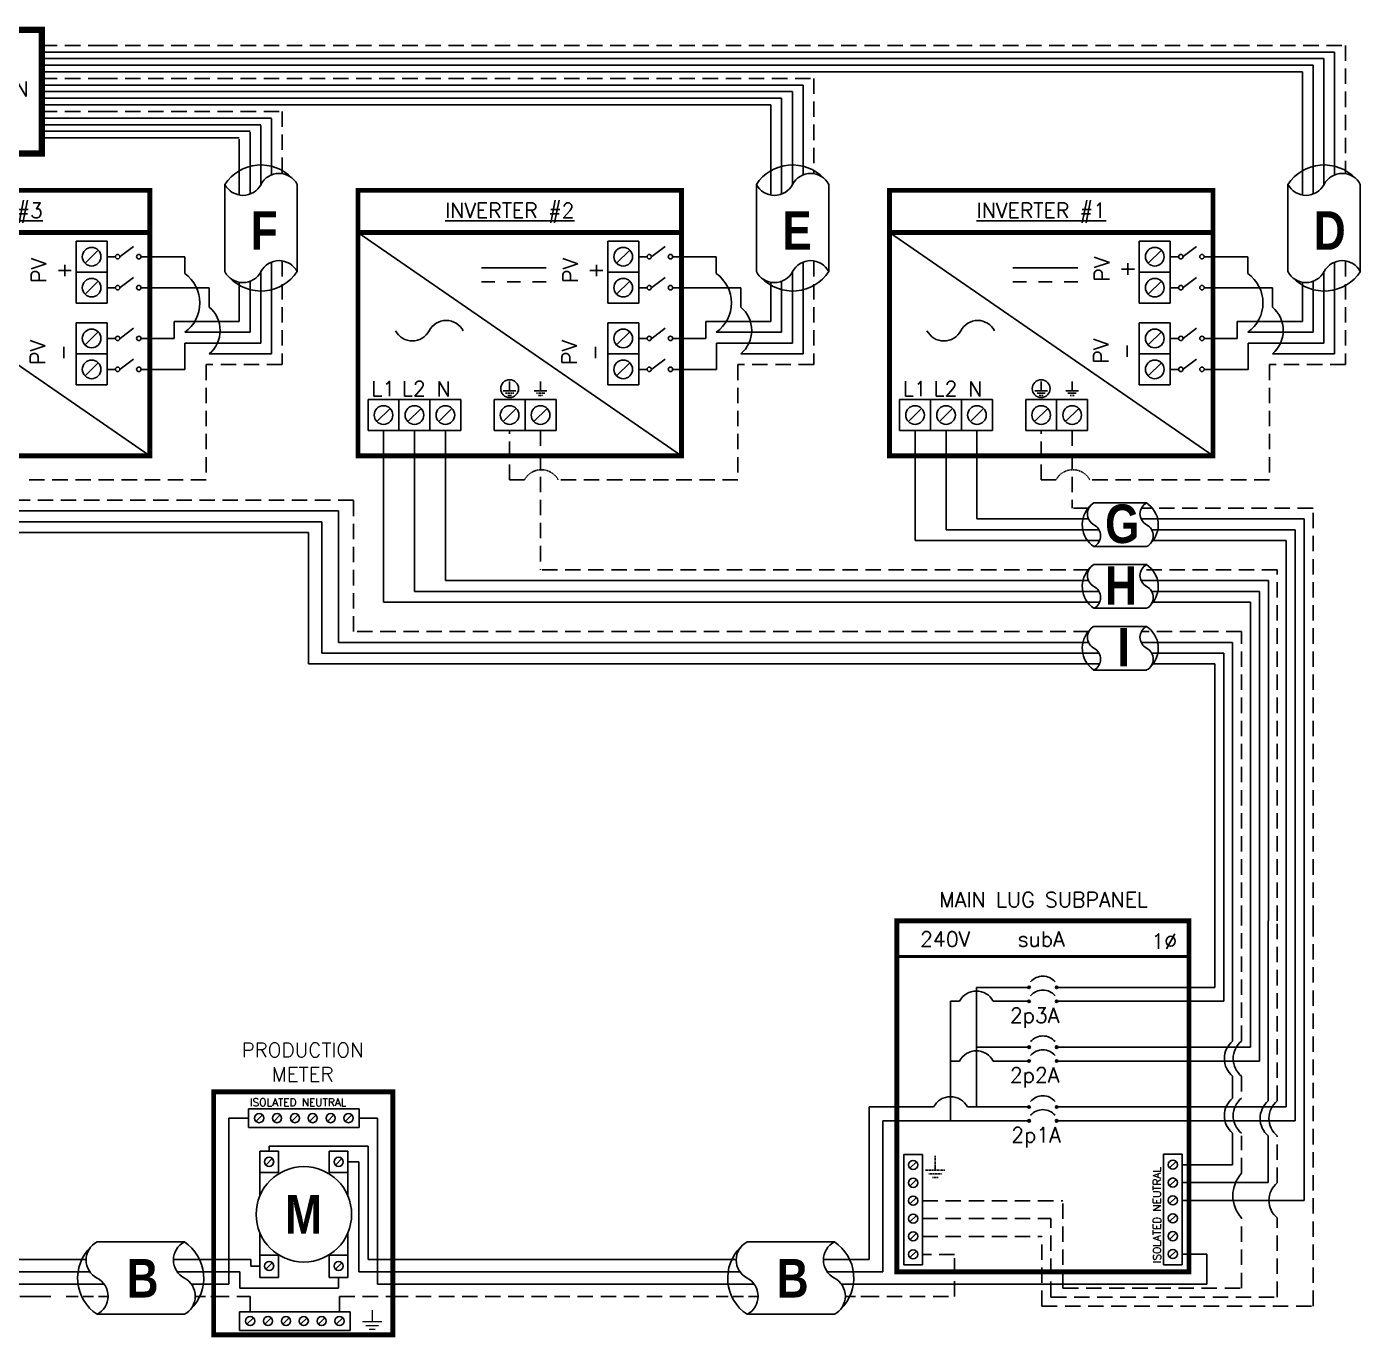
# Model space of a CAD drawing. Header units: feet. Extents: x 8036 to 8793, y 15297 to 15826.
# Drawn here: x 8466.2 to 8790.9, y 15482.5 to 15801.6 of the extents above; entities that cross this region are included whole.
import ezdxf

# ---------------------------------------------------------------- set-up
doc = ezdxf.new("R2010")
doc.units = ezdxf.units.FT
doc.header["$MEASUREMENT"] = 0
doc.linetypes.add('DASHED', pattern=[0.75, 0.5, -0.25])
doc.linetypes.add('HIDDEN', pattern=[0.375, 0.25, -0.125])
for name, color, linetype in [('ONE LINE BLOCKS', 7, 'Continuous'), ('TABLES', 7, 'Continuous'), ('TEXT', 7, 'Continuous'), ('Z - TITLEBLOCK TXT', 7, 'Continuous')]:
    doc.layers.add(name, color=color, linetype=linetype)
doc.styles.add('ONE LINE TXT', font='techb___.ttf')
doc.styles.get("Standard").update_dxf_attribs({"font": 'simplex.shx'})

# ---------------------------------------------------------------- blocks, each defined once
blk = doc.blocks.new('6x6box')
at = {"lineweight": 50, "const_width": 1.53}
blk.add_lwpolyline([(30.1, 0), (0, 0), (0, 30.1), (30.1, 30.1)], close=True, dxfattribs=at)
at = {"color": 1, "insert": (15.24, 15.71), "char_height": 3.6576, "width": 0.4767, "attachment_point": 5}
blk.add_mtext('6"x6"  JUNCTION BOX  ', dxfattribs=at)
blk = doc.blocks.new('3inverterSub')
at = {"layer": 'ONE LINE BLOCKS', "linetype": 'Continuous'}
h = blk.add_hatch(color=1, dxfattribs=at)
h.dxf.hatch_style = 1
edge = h.paths.add_edge_path()
edge.add_arc((40.28, 75.29), 0.291, 0, 360)
h = blk.add_hatch(color=1, dxfattribs=at)
h.dxf.hatch_style = 1
edge = h.paths.add_edge_path()
edge.add_arc((46.96, 75.29), 0.291, 0, 360)
h = blk.add_hatch(color=1, dxfattribs=at)
h.dxf.hatch_style = 1
edge = h.paths.add_edge_path()
edge.add_arc((40.28, 71.91), 0.291, 0, 360)
h = blk.add_hatch(color=1, dxfattribs=at)
h.dxf.hatch_style = 1
edge = h.paths.add_edge_path()
edge.add_arc((46.96, 71.91), 0.291, 0, 360)
h = blk.add_hatch(color=1, dxfattribs=at)
h.dxf.hatch_style = 1
edge = h.paths.add_edge_path()
edge.add_arc((40.28, 60.73), 0.291, 0, 360)
h = blk.add_hatch(color=1, dxfattribs=at)
h.dxf.hatch_style = 1
edge = h.paths.add_edge_path()
edge.add_arc((46.96, 60.73), 0.291, 0, 360)
h = blk.add_hatch(color=1, dxfattribs=at)
h.dxf.hatch_style = 1
edge = h.paths.add_edge_path()
edge.add_arc((40.28, 57.35), 0.291, 0, 360)
h = blk.add_hatch(color=1, dxfattribs=at)
h.dxf.hatch_style = 1
edge = h.paths.add_edge_path()
edge.add_arc((46.96, 57.35), 0.291, 0, 360)
h = blk.add_hatch(color=1, dxfattribs=at)
h.dxf.hatch_style = 1
edge = h.paths.add_edge_path()
edge.add_arc((40.28, 46.17), 0.291, 0, 360)
h = blk.add_hatch(color=1, dxfattribs=at)
h.dxf.hatch_style = 1
edge = h.paths.add_edge_path()
edge.add_arc((46.96, 46.17), 0.291, 0, 360)
h = blk.add_hatch(color=1, dxfattribs=at)
h.dxf.hatch_style = 1
edge = h.paths.add_edge_path()
edge.add_arc((40.28, 42.79), 0.291, 0, 360)
h = blk.add_hatch(color=1, dxfattribs=at)
h.dxf.hatch_style = 1
edge = h.paths.add_edge_path()
edge.add_arc((46.96, 42.79), 0.291, 0, 360)
at = {"color": 7, "linetype": 'Continuous'}
for p, q in [((85.47, 91.47), (85.47, 75.29)), ((94.17, 91.47), (94.17, 60.73)), ((102.87, 91.47), (102.87, 46.17)), ((36.09, 75.29), (27.43, 75.29)), ((27.43, 75.29), (27.43, 60.73)), ((85.47, 75.29), (51.15, 75.29)), ((36.09, 60.73), (27.43, 60.73)), ((27.43, 60.73), (27.43, 46.17)), ((94.17, 60.73), (51.15, 60.73)), ((17.02, 46.17), (1.34, 46.17)), ((1.34, 46.17), (1.34, 9)), ((36.09, 46.17), (25.26, 46.17)), ((102.87, 46.17), (51.15, 46.17)), ((1.34, 9), (0, 9))]:
    blk.add_line(p, q, dxfattribs=at)
at = {"color": 10, "linetype": 'Continuous'}
for p, q in [((87.65, 91.47), (87.65, 71.91)), ((96.35, 91.47), (96.35, 57.35)), ((105.05, 91.47), (105.05, 42.79)), ((21.14, 57.35), (21.14, 71.91)), ((23.31, 71.91), (21.14, 71.91)), ((31.55, 71.91), (36.09, 71.91)), ((87.65, 71.91), (51.15, 71.91)), ((21.14, 42.79), (21.14, 57.35)), ((23.31, 57.35), (21.14, 57.35)), ((31.55, 57.35), (36.09, 57.35)), ((96.35, 57.35), (51.15, 57.35)), ((21.14, 42.79), (4.63, 42.79)), ((4.63, 6), (4.63, 42.79)), ((21.14, 42.79), (36.09, 42.79)), ((105.05, 42.79), (51.15, 42.79)), ((0, 6), (4.63, 6))]:
    blk.add_line(p, q, dxfattribs=at)
at = {"color": 253, "linetype": 'Continuous'}
for p, q in [((89.82, 91.47), (89.82, 62.22)), ((98.52, 91.47), (98.52, 47.66)), ((107.23, 91.47), (107.23, 23.41)), ((89.82, 53.66), (89.82, 48.33)), ((89.82, 39.78), (89.82, 32.11)), ((98.52, 39.1), (98.52, 27.76)), ((89.82, 32.11), (77.54, 32.11)), ((98.52, 27.76), (77.54, 27.76)), ((107.23, 23.41), (77.54, 23.41)), ((83.55, 10.36), (77.54, 10.36)), ((83.55, 3), (83.55, 10.36)), ((0, 3), (83.55, 3))]:
    blk.add_line(p, q, dxfattribs=at)
at = {"color": 10, "linetype": 'Continuous'}
for centre in [(27.43, 69.75), (27.43, 55.19)]:
    blk.add_arc(centre, 4.65, 27.6639, 152.3361, dxfattribs=at)
at = {"color": 253, "linetype": 'Continuous'}
for centre in [(93.4, 57.94), (93.4, 44.05), (102.1, 43.38)]:
    blk.add_arc(centre, 5.58, 129.9215, 230.0785, dxfattribs=at)
at = {"color": 7, "linetype": 'Continuous'}
blk.add_arc((21.14, 44.01), 4.65, 27.6639, 152.3361, dxfattribs=at)
at = {"layer": 'ONE LINE BLOCKS', "lineweight": 50}
blk.add_line((8.04, 82.77), (79.2, 82.77), dxfattribs=at)
at = {"layer": 'ONE LINE BLOCKS', "lineweight": 50, "const_width": 1.19}
blk.add_lwpolyline([(8.04, 6.01), (8.04, 91.47), (79.2, 91.47), (79.2, 6.01)], close=True, dxfattribs=at)
at = {"layer": 'TEXT', "color": 92, "linetype": 'HIDDEN', "ltscale": 15}
for p, q in [((92, 62.22), (92, 91.47)), ((100.7, 47.66), (100.7, 91.47)), ((109.4, -2.31), (109.4, 91.47)), ((92, 53.66), (92, 48.33)), ((92, 30.01), (92, 39.1)), ((100.7, 27.68), (100.7, 39.1)), ((14.31, 23.34), (48.52, 23.34)), ((48.52, 2.06), (48.52, 23.34)), ((14.31, 18.99), (45.6, 18.99)), ((45.6, -0.12), (45.6, 18.99)), ((92, 2.06), (92, 19.13)), ((100.7, -0.12), (100.7, 19.13)), ((14.31, 14.64), (43.39, 14.64)), ((43.39, -2.31), (43.39, 14.64)), ((22.14, 10.28), (14.31, 10.28)), ((22.14, 0), (22.14, 10.28)), ((0, 0), (22.14, 0)), ((48.52, 2.06), (92, 2.06)), ((43.39, -2.31), (109.4, -2.31)), ((45.6, -0.12), (100.7, -0.12))]:
    blk.add_line(p, q, dxfattribs=at)
at = {"layer": 'TEXT', "color": 92, "linetype": 'HIDDEN', "flags": 128}
for points in [[(17.42, 34.26), (17.42, 30.76)], [(15.08, 30.76), (19.76, 30.76)], [(18.95, 29.89), (15.89, 29.89)], [(18.13, 29.02), (16.7, 29.02)]]:
    blk.add_lwpolyline(points, dxfattribs=at)
at = {"layer": 'TEXT', "color": 92, "linetype": 'Continuous', "ltscale": 4}
for centre, radius, start, end in [((95.47, 57.94), 5.51, 129.059, 230.941), ((95.47, 44.05), 5.51, 129.059, 230.941), ((104.17, 43.38), 5.51, 129.059, 230.941), ((97.91, 24.57), 8.03, 137.3778, 222.6222), ((104.17, 23.41), 5.51, 129.059, 230.941)]:
    blk.add_arc(centre, radius, start, end, dxfattribs=at)
at = {"layer": 'Z - TITLEBLOCK TXT', "color": 1, "linetype": 'Continuous'}
for p, q in [((9.77, 7.69), (9.77, 34.63)), ((9.77, 34.63), (14.31, 34.63)), ((14.31, 34.63), (14.31, 7.69)), ((73, 7.76), (73, 34.71)), ((73, 34.71), (77.54, 34.71)), ((77.54, 34.71), (77.54, 7.76)), ((14.31, 7.69), (9.77, 7.69)), ((77.54, 7.76), (73, 7.76))]:
    blk.add_line(p, q, dxfattribs=at)
at = {"layer": 'Z - TITLEBLOCK TXT', "color": 4, "linetype": 'Continuous'}
for p, q in [((12.83, 32.82), (11.25, 31.25)), ((76.06, 32.9), (74.49, 31.32)), ((12.83, 28.47), (11.25, 26.9)), ((76.06, 28.54), (74.49, 26.97)), ((12.83, 24.12), (11.25, 22.55)), ((76.06, 24.19), (74.49, 22.62)), ((12.83, 19.77), (11.25, 18.2)), ((76.06, 19.84), (74.49, 18.27)), ((12.83, 15.42), (11.25, 13.85)), ((76.06, 15.49), (74.49, 13.92)), ((12.83, 11.07), (11.25, 9.5)), ((76.06, 11.14), (74.49, 9.57))]:
    blk.add_line(p, q, dxfattribs=at)
at = {"layer": 'Z - TITLEBLOCK TXT', "color": 1, "linetype": 'Continuous', "flags": 128}
for points in [[(36.09, 75.29), (40.28, 75.29)], [(36.09, 75.29), (40.28, 75.29)], [(46.96, 75.29), (51.15, 75.29)], [(36.09, 71.91), (40.28, 71.91)], [(36.09, 71.91), (40.28, 71.91)], [(46.96, 71.91), (51.15, 71.91)], [(36.09, 60.73), (40.28, 60.73)], [(36.09, 60.73), (40.28, 60.73)], [(46.96, 60.73), (51.15, 60.73)], [(36.09, 57.35), (40.28, 57.35)], [(36.09, 57.35), (40.28, 57.35)], [(46.96, 57.35), (51.15, 57.35)], [(36.09, 46.17), (40.28, 46.17)], [(36.09, 46.17), (40.28, 46.17)], [(46.96, 46.17), (51.15, 46.17)], [(36.09, 42.79), (40.28, 42.79)], [(36.09, 42.79), (40.28, 42.79)], [(46.96, 42.79), (51.15, 42.79)]]:
    blk.add_lwpolyline(points, dxfattribs=at)
at = {"layer": 'Z - TITLEBLOCK TXT', "color": 1, "linetype": 'Continuous'}
for centre in [(40.28, 75.29), (46.96, 75.29), (40.28, 71.91), (46.96, 71.91), (40.28, 60.73), (46.96, 60.73), (40.28, 57.35), (46.96, 57.35), (40.28, 46.17), (46.96, 46.17), (40.28, 42.79), (46.96, 42.79)]:
    blk.add_circle(centre, 0.291, dxfattribs=at)
at = {"layer": 'Z - TITLEBLOCK TXT', "color": 4, "linetype": 'Continuous'}
for centre in [(12.04, 32.04), (75.27, 32.11), (12.04, 27.69), (75.27, 27.76), (12.04, 23.34), (75.27, 23.41), (12.04, 18.99), (75.27, 19.06), (12.04, 14.64), (75.27, 14.71), (12.04, 10.28), (75.27, 10.36)]:
    blk.add_circle(centre, 1.11, dxfattribs=at)
at = {"layer": 'Z - TITLEBLOCK TXT', "color": 1, "linetype": 'Continuous'}
for centre in [(43.62, 74.09), (43.62, 70.71), (43.62, 59.53), (43.62, 56.15), (43.62, 44.97), (43.62, 41.59)]:
    blk.add_arc(centre, 3.93, 40.3392, 139.6608, dxfattribs=at)
at = {"layer": 'TABLES', "color": 1, "linetype": 'Continuous'}
for s, p in [('2p3A', (35.59, 66.67)), ('2p2A', (35.59, 52.11)), ('2p1A', (35.93, 37.55))]:
    blk.add_text(s, height=3.658, dxfattribs=at).set_placement(p)
at = {"layer": 'TABLES', "color": 4, "linetype": 'Continuous'}
blk.add_text('ISOLATED NEUTRAL', height=1.8743, rotation=90, dxfattribs=at).set_placement((72.35, 8.12))
at = {"layer": 'TEXT', "color": 1, "attachment_point": 5}
for s, width, gutter_width, insert, char_height in [('MAIN LUG SUBPANEL ', 62.3984, 7.17, (43.82, 96.65), 3.6576), ('240V', 0.1481, 0.75, (19.83, 87.03), 3.658), ('subA', 0.1481, 0.75, (43.21, 87.03), 3.658), ('1∅', 0.1481, 0.75, (73.19, 86.51), 3.658)]:
    blk.add_mtext_dynamic_manual_height_columns(s, width=width, gutter_width=gutter_width, heights=[0], dxfattribs=dict(at, insert=insert, char_height=char_height))
blk = doc.blocks.new('*U14')
at = {"color": 7, "linetype": 'Continuous'}
for p, q in [((-7.14, 13.31), (-28.39, 13.31)), ((-28.39, -4.31), (-7.14, -4.31))]:
    blk.add_line(p, q, dxfattribs=at)
at = {"color": 7}
for p, q in [((-35.53, 9), (-31.05, 9)), ((-9.81, 9), (0, 9))]:
    blk.add_line(p, q, dxfattribs=at)
at = {"color": 10}
for p, q in [((-35.53, 6), (-30.11, 6)), ((-8.87, 6), (0, 6))]:
    blk.add_line(p, q, dxfattribs=at)
at = {"color": 253}
for p, q in [((-35.53, 3), (-26.66, 3)), ((-5.41, 3), (0, 3))]:
    blk.add_line(p, q, dxfattribs=at)
at = {"color": 92, "linetype": 'HIDDEN', "ltscale": 10}
for p, q in [((-4.48, 0), (0, 0)), ((-35.53, 0), (-25.72, 0))]:
    blk.add_line(p, q, dxfattribs=at)
at = {"linetype": 'Continuous'}
for centre, start, end in [((-26.08, 8.91), 117.6639, 242.3361), ((-4.83, 8.91), 117.6639, 242.3361), ((-30.7, 0.09), 297.6639, 62.3361), ((-9.45, 0.09), 297.6639, 62.3361)]:
    blk.add_arc(centre, 4.98, start, end, dxfattribs=at)
at = {"color": 7, "linetype": 'Continuous'}
for centre, start, end in [((-12.99, 4.5), 313.9732, 56.4265), ((-22.54, 4.5), 133.9732, 236.4265)]:
    blk.add_arc(centre, 10.58, start, end, dxfattribs=at)
blk = doc.blocks.new('*U29')
at = {"color": 7}
blk.add_line((-79.14, 9), (0, 9), dxfattribs=at)
at = {"color": 10}
blk.add_line((-79.14, 6), (0, 6), dxfattribs=at)
at = {"color": 253}
blk.add_line((-79.14, 3), (0, 3), dxfattribs=at)
at = {"color": 92, "linetype": 'HIDDEN', "ltscale": 15}
blk.add_line((-79.14, 0), (0, 0), dxfattribs=at)
blk = doc.blocks.new('*U28')
at = {"color": 7}
blk.add_line((-79.14, 9), (0, 9), dxfattribs=at)
at = {"color": 10}
blk.add_line((-79.14, 6), (0, 6), dxfattribs=at)
at = {"color": 253}
blk.add_line((-79.14, 3), (0, 3), dxfattribs=at)
at = {"color": 92, "linetype": 'DASHED', "ltscale": 15}
blk.add_line((-79.14, 0), (0, 0), dxfattribs=at)
blk = doc.blocks.new('productionMeter')
at = {"color": 1, "linetype": 'Continuous'}
for p, q in [((-35.13, 41.18), (-35.13, 45.72)), ((-35.13, 45.72), (-8.18, 45.72)), ((-8.18, 45.72), (-8.18, 41.18)), ((-8.18, 41.18), (-35.13, 41.18)), ((-32.38, 35.4), (-32.38, 24.5)), ((-27.84, 35.4), (-32.38, 35.4)), ((-27.84, 29.86), (-27.84, 35.4)), ((-15.47, 29.86), (-15.47, 35.4)), ((-15.47, 35.4), (-10.93, 35.4)), ((-10.93, 35.4), (-10.93, 24.5)), ((-27.84, 30.21), (-32.38, 30.21)), ((-15.47, 30.21), (-10.93, 30.21)), ((-32.38, 15.55), (-32.38, 4.64)), ((-10.93, 15.55), (-10.93, 4.64)), ((-27.84, 10.04), (-32.38, 10.04)), ((-27.84, 4.64), (-27.84, 10.18)), ((-15.47, 4.64), (-15.47, 10.18)), ((-15.47, 10.04), (-10.93, 10.04)), ((-32.38, 4.64), (-27.84, 4.64)), ((-10.93, 4.64), (-15.47, 4.64)), ((-37.32, -8.24), (-37.32, -3.7)), ((-37.32, -3.7), (-10.37, -3.7)), ((-10.37, -3.7), (-10.37, -8.24)), ((-10.37, -8.24), (-37.32, -8.24))]:
    blk.add_line(p, q, dxfattribs=at)
at = {"color": 253, "linetype": 'Continuous'}
for p, q in [((-39.9, 3), (-39.9, 43.45)), ((-39.9, 43.45), (-35.13, 43.45)), ((-3.71, 43.45), (-8.18, 43.45)), ((-3.71, 43.45), (-3.71, 3)), ((-43.61, 3), (-39.9, 3)), ((0, 3), (-3.71, 3))]:
    blk.add_line(p, q, dxfattribs=at)
at = {"color": 4, "linetype": 'Continuous'}
for p, q in [((-31.74, 44.23), (-33.32, 42.66)), ((-27.39, 44.23), (-28.97, 42.66)), ((-23.04, 44.23), (-24.62, 42.66)), ((-18.69, 44.23), (-20.26, 42.66)), ((-14.34, 44.23), (-15.91, 42.66)), ((-9.99, 44.23), (-11.56, 42.66)), ((-29.33, 33.59), (-30.9, 32.02)), ((-12.41, 33.59), (-13.98, 32.02)), ((-29.33, 8.23), (-30.9, 6.66)), ((-12.41, 8.23), (-13.98, 6.66)), ((-33.93, -5.19), (-35.51, -6.76)), ((-29.58, -5.19), (-31.15, -6.76)), ((-25.23, -5.19), (-26.8, -6.76)), ((-20.88, -5.19), (-22.45, -6.76)), ((-16.53, -5.19), (-18.1, -6.76)), ((-12.18, -5.19), (-13.75, -6.76))]:
    blk.add_line(p, q, dxfattribs=at)
at = {"color": 7}
for p, q in [((-30.11, 35.4), (-30.11, 36.59)), ((-30.11, 36.59), (-5.98, 36.59)), ((-5.98, 36.59), (-5.98, 9)), ((-43.61, 9), (-34.54, 9)), ((-34.54, 7.44), (-34.54, 9)), ((-32.38, 7.44), (-34.54, 7.44)), ((0, 9), (-5.98, 9))]:
    blk.add_line(p, q, dxfattribs=at)
at = {"color": 10, "linetype": 'Continuous'}
for p, q in [((-10.93, 32.81), (-8.25, 32.81)), ((-8.25, 32.81), (-8.25, 6)), ((-43.61, 6), (-37.24, 6)), ((-37.24, 6), (-37.24, 2.05)), ((-13.2, 2.05), (-13.2, 4.64)), ((0, 6), (-8.25, 6)), ((-37.24, 2.05), (-13.2, 2.05))]:
    blk.add_line(p, q, dxfattribs=at)
at = {"color": 92, "linetype": 'HIDDEN', "ltscale": 15}
for p, q in [((-43.61, 0), (-34.72, 0)), ((-12.97, 0), (-12.97, -3.7)), ((-12.97, 0), (0, 0)), ((-34.72, 0), (-34.72, -3.7))]:
    blk.add_line(p, q, dxfattribs=at)
at = {"lineweight": 50, "const_width": 1.19}
blk.add_lwpolyline([(-43.61, -9.34), (-43.61, 49.84), (0, 49.84), (0, -9.34)], close=True, dxfattribs=at)
at = {"color": 92, "linetype": 'Continuous', "lineweight": 5, "ltscale": 0.05, "flags": 128}
for points in [[(-2.7, -6.18), (-7.38, -6.18)], [(-5.04, -3.33), (-5.04, -6.18)], [(-6.57, -7.05), (-3.51, -7.05)], [(-5.76, -7.91), (-4.32, -7.91)]]:
    blk.add_lwpolyline(points, dxfattribs=at)
at = {"color": 4, "linetype": 'Continuous'}
for centre in [(-32.53, 43.45), (-28.18, 43.45), (-23.83, 43.45), (-19.48, 43.45), (-15.13, 43.45), (-10.78, 43.45), (-30.11, 32.81), (-13.2, 32.81), (-30.11, 7.44), (-13.2, 7.44), (-34.72, -5.97), (-30.37, -5.97), (-26.02, -5.97), (-21.67, -5.97), (-17.32, -5.97), (-12.97, -5.97)]:
    blk.add_circle(centre, 1.11, dxfattribs=at)
at = {"linetype": 'Continuous'}
blk.add_circle((-21.65, 20.02), 11.62, dxfattribs=at)
at = {"color": 4, "linetype": 'Continuous'}
blk.add_text('ISOLATED NEUTRAL', height=1.8743, dxfattribs=at).set_placement((-34.77, 46.37))
at = {"color": 253, "linetype": 'Continuous', "style": 'ONE LINE TXT'}
blk.add_text('M', height=9.38, dxfattribs=at).set_placement((-26.21, 15.31))
at = {"color": 1, "insert": (-21.93, 57.08), "char_height": 3.5433, "attachment_point": 5}
blk.add_mtext_dynamic_manual_height_columns('PRODUCTION METER', width=1.3203, gutter_width=7.17, heights=[0], dxfattribs=at)
blk = doc.blocks.new('*U19')
at = {"color": 7}
blk.add_blockref('productionMeter', (0, 0), dxfattribs=at)

msp = doc.modelspace()

# ---------------------------------------------------------------- linework, layer by layer
at = {"color": 92, "linetype": 'HIDDEN', "ltscale": 15}
for p, q in [((8469.86, 15797.07), (8484.5, 15797.07)), ((8484.5, 15797.07), (8787.27, 15797.07)), ((8787.27, 15797.07), (8787.27, 15765.83)), ((8469.86, 15789.03), (8484.5, 15789.03)), ((8484.5, 15789.03), (8657.83, 15789.03)), ((8657.83, 15789.03), (8657.83, 15765.83)), ((8469.86, 15780.99), (8484.5, 15780.99)), ((8484.5, 15780.99), (8528.4, 15780.99)), ((8528.4, 15780.99), (8528.4, 15765.83)), ((8528.4, 15744.59), (8528.4, 15719.34)), ((8657.83, 15744.59), (8657.83, 15719.34)), ((8787.27, 15744.59), (8787.27, 15719.34)), ((8528.4, 15719.34), (8509.9, 15719.34)), ((8509.9, 15719.34), (8509.9, 15691.26)), ((8657.83, 15719.34), (8639.33, 15719.34)), ((8639.33, 15719.34), (8639.33, 15691.26)), ((8787.27, 15719.34), (8768.76, 15719.34)), ((8768.76, 15719.34), (8768.76, 15691.26)), ((8583.75, 15691.26), (8583.75, 15703.3)), ((8591.28, 15703.3), (8591.28, 15669.37)), ((8713.18, 15691.26), (8713.18, 15703.3)), ((8720.72, 15703.3), (8720.72, 15684.39)), ((8509.9, 15691.26), (8466.16, 15691.26)), ((8583.75, 15691.26), (8587.35, 15691.26)), ((8639.33, 15691.26), (8595.59, 15691.26)), ((8713.18, 15691.26), (8716.78, 15691.26)), ((8768.76, 15691.26), (8725.02, 15691.26)), ((8545.73, 15686.33), (8461.85, 15686.33)), ((8545.73, 15654.34), (8545.73, 15686.33)), ((8724.77, 15684.39), (8720.72, 15684.39)), ((8779.37, 15684.39), (8737.58, 15684.39)), ((8779.37, 15583.88), (8779.37, 15684.39)), ((8724.77, 15669.37), (8591.28, 15669.37)), ((8770.67, 15669.37), (8737.58, 15669.37)), ((8770.67, 15583.88), (8770.67, 15669.37)), ((8724.77, 15654.34), (8545.73, 15654.34)), ((8761.97, 15654.34), (8737.58, 15654.34)), ((8761.97, 15583.88), (8761.97, 15654.34))]:
    msp.add_line(p, q, dxfattribs=at)
at = {"color": 7, "linetype": 'Continuous'}
for p, q in [((8469.86, 15795.46), (8484.5, 15795.46)), ((8484.5, 15795.46), (8784.64, 15795.46)), ((8784.64, 15795.46), (8784.64, 15765.54)), ((8469.86, 15792.25), (8484.5, 15792.25)), ((8484.5, 15792.25), (8779.4, 15792.25)), ((8779.4, 15792.25), (8779.4, 15760.88)), ((8469.86, 15787.43), (8484.5, 15787.43)), ((8484.5, 15787.43), (8655.21, 15787.43)), ((8655.21, 15787.43), (8655.21, 15765.54)), ((8469.86, 15784.21), (8484.5, 15784.21)), ((8484.5, 15784.21), (8649.97, 15784.21)), ((8649.97, 15784.21), (8649.97, 15760.88)), ((8469.86, 15779.38), (8484.5, 15779.38)), ((8484.5, 15779.38), (8525.78, 15779.38)), ((8525.78, 15779.3), (8525.78, 15765.54)), ((8469.86, 15776.17), (8484.5, 15776.17)), ((8484.5, 15776.17), (8520.54, 15776.17)), ((8520.54, 15775.91), (8520.54, 15760.88)), ((8514.4, 15763.23), (8514.4, 15741.99)), ((8532.03, 15741.99), (8532.03, 15763.23)), ((8643.83, 15763.23), (8643.83, 15741.99)), ((8661.46, 15741.99), (8661.46, 15763.23)), ((8773.26, 15763.23), (8773.26, 15741.99)), ((8790.89, 15741.99), (8790.89, 15763.23)), ((8496.17, 15697.13), (8417.39, 15751.5)), ((8625.6, 15697.13), (8546.83, 15751.5)), ((8755.03, 15697.13), (8676.26, 15751.5)), ((8504.65, 15745.62), (8494.02, 15745.62)), ((8504.65, 15741.51), (8504.65, 15745.62)), ((8525.78, 15744.3), (8525.78, 15721.96)), ((8634.08, 15745.62), (8623.45, 15745.62)), ((8634.08, 15741.51), (8634.08, 15745.62)), ((8655.21, 15744.3), (8655.21, 15721.96)), ((8763.52, 15745.62), (8752.89, 15745.62)), ((8763.52, 15741.51), (8763.52, 15745.62)), ((8784.64, 15744.3), (8784.64, 15721.96)), ((8592.65, 15742.89), (8576.88, 15742.89)), ((8722.08, 15742.89), (8706.31, 15742.89)), ((8510.61, 15738.08), (8494.02, 15738.08)), ((8510.61, 15733.36), (8510.61, 15738.08)), ((8520.54, 15739.63), (8520.54, 15727.21)), ((8580.18, 15739.48), (8576.88, 15739.48)), ((8586.41, 15739.48), (8583.12, 15739.48)), ((8592.65, 15739.48), (8589.35, 15739.48)), ((8640.04, 15738.08), (8623.45, 15738.08)), ((8640.04, 15733.36), (8640.04, 15738.08)), ((8649.97, 15739.63), (8649.97, 15727.21)), ((8709.61, 15739.48), (8706.31, 15739.48)), ((8715.84, 15739.48), (8712.55, 15739.48)), ((8722.08, 15739.48), (8718.78, 15739.48)), ((8769.47, 15738.08), (8752.89, 15738.08)), ((8769.47, 15733.36), (8769.47, 15738.08)), ((8779.4, 15739.63), (8779.4, 15727.21)), ((8520.54, 15727.21), (8504.65, 15727.21)), ((8649.97, 15727.21), (8634.08, 15727.21)), ((8779.4, 15727.21), (8763.52, 15727.21)), ((8525.78, 15721.96), (8510.61, 15721.96)), ((8655.21, 15721.96), (8640.04, 15721.96)), ((8784.64, 15721.96), (8769.47, 15721.96)), ((8553.04, 15703.3), (8553.04, 15661.48)), ((8682.47, 15703.3), (8682.47, 15676.5)), ((8738.85, 15685.66), (8726.04, 15685.66)), ((8534.81, 15678.44), (8423.61, 15678.44)), ((8534.81, 15646.45), (8534.81, 15678.44)), ((8682.47, 15676.5), (8727.4, 15676.5)), ((8726.04, 15675.03), (8738.85, 15675.03)), ((8740.22, 15676.5), (8772.85, 15676.5)), ((8772.85, 15676.5), (8772.85, 15583.88)), ((8738.85, 15670.63), (8726.04, 15670.63)), ((8553.04, 15661.48), (8727.4, 15661.48)), ((8726.04, 15660), (8738.85, 15660)), ((8740.22, 15661.48), (8764.15, 15661.48)), ((8764.15, 15661.48), (8764.15, 15583.88)), ((8738.85, 15655.61), (8726.04, 15655.61)), ((8534.81, 15646.45), (8727.4, 15646.45)), ((8740.22, 15646.45), (8755.45, 15646.45)), ((8755.45, 15646.45), (8755.45, 15583.88)), ((8726.04, 15644.98), (8738.85, 15644.98))]:
    msp.add_line(p, q, dxfattribs=at)
at = {"color": 253, "linetype": 'Continuous'}
for p, q in [((8469.86, 15793.86), (8484.5, 15793.86)), ((8484.5, 15793.86), (8782.02, 15793.86)), ((8782.02, 15793.86), (8782.02, 15763.13)), ((8469.86, 15790.64), (8484.5, 15790.64)), ((8484.5, 15790.64), (8776.78, 15790.64)), ((8776.78, 15790.64), (8776.78, 15760.65)), ((8469.86, 15785.82), (8484.5, 15785.82)), ((8484.5, 15785.82), (8652.59, 15785.82)), ((8652.59, 15785.82), (8652.59, 15763.13)), ((8469.86, 15782.6), (8484.5, 15782.6)), ((8484.5, 15782.6), (8647.35, 15782.6)), ((8647.35, 15782.6), (8647.35, 15760.65)), ((8469.86, 15777.77), (8484.5, 15777.77)), ((8484.5, 15777.77), (8523.16, 15777.77)), ((8523.16, 15777.6), (8523.16, 15763.13)), ((8469.86, 15774.55), (8484.5, 15774.55)), ((8484.5, 15774.55), (8517.92, 15774.56)), ((8517.92, 15774.22), (8517.92, 15760.65)), ((8523.16, 15741.89), (8523.16, 15724.59)), ((8652.59, 15741.89), (8652.59, 15724.59)), ((8782.02, 15741.89), (8782.02, 15724.59)), ((8517.92, 15739.4), (8517.92, 15729.83)), ((8647.35, 15739.4), (8647.35, 15729.83)), ((8776.78, 15739.4), (8776.78, 15729.83)), ((8517.92, 15729.83), (8502.08, 15729.83)), ((8502.08, 15729.83), (8502.08, 15725.72)), ((8647.35, 15729.83), (8631.51, 15729.83)), ((8631.51, 15729.83), (8631.51, 15725.72)), ((8776.78, 15729.83), (8760.94, 15729.83)), ((8760.94, 15729.83), (8760.94, 15725.72)), ((8502.08, 15725.72), (8494.02, 15725.72)), ((8523.16, 15724.59), (8504.7, 15724.59)), ((8504.7, 15724.59), (8504.7, 15718.19)), ((8631.51, 15725.72), (8623.45, 15725.72)), ((8652.59, 15724.59), (8634.13, 15724.59)), ((8634.13, 15724.59), (8634.13, 15718.19)), ((8760.94, 15725.72), (8752.89, 15725.72)), ((8782.02, 15724.59), (8763.56, 15724.59)), ((8763.56, 15724.59), (8763.56, 15718.19)), ((8504.7, 15718.19), (8494.02, 15718.19)), ((8634.13, 15718.19), (8623.45, 15718.19)), ((8763.56, 15718.19), (8752.89, 15718.19)), ((8568.11, 15703.3), (8568.11, 15666.74)), ((8697.54, 15703.3), (8697.54, 15681.76)), ((8542.09, 15683.7), (8438.68, 15683.7)), ((8542.09, 15651.71), (8542.09, 15683.7)), ((8697.54, 15681.76), (8724.7, 15681.76)), ((8737.51, 15681.76), (8777.2, 15681.76)), ((8777.2, 15583.88), (8777.2, 15681.76)), ((8568.11, 15666.74), (8724.7, 15666.74)), ((8737.51, 15666.74), (8768.5, 15666.74)), ((8768.5, 15666.74), (8768.5, 15583.88)), ((8542.09, 15651.71), (8724.7, 15651.71)), ((8737.51, 15651.71), (8759.8, 15651.71)), ((8759.8, 15651.71), (8759.8, 15583.88))]:
    msp.add_line(p, q, dxfattribs=at)
at = {"color": 1, "linetype": 'Continuous'}
for p, q in [((8478.21, 15734.32), (8478.21, 15749.39)), ((8478.21, 15749.39), (8485.74, 15749.39)), ((8478.21, 15734.32), (8478.21, 15749.39)), ((8485.74, 15749.39), (8485.74, 15734.32)), ((8485.74, 15749.39), (8485.74, 15741.85)), ((8492.17, 15748.08), (8488.91, 15745.64)), ((8607.64, 15734.32), (8607.64, 15749.39)), ((8607.64, 15749.39), (8615.18, 15749.39)), ((8607.64, 15734.32), (8607.64, 15749.39)), ((8615.18, 15749.39), (8615.18, 15734.32)), ((8615.18, 15749.39), (8615.18, 15741.85)), ((8621.6, 15748.08), (8618.34, 15745.64)), ((8737.07, 15734.32), (8737.07, 15749.39)), ((8737.07, 15749.39), (8744.61, 15749.39)), ((8737.07, 15734.32), (8737.07, 15749.39)), ((8744.61, 15749.39), (8744.61, 15734.32)), ((8744.61, 15749.39), (8744.61, 15741.85)), ((8751.04, 15748.08), (8747.77, 15745.64)), ((8485.74, 15745.62), (8487.78, 15745.62)), ((8615.18, 15745.62), (8617.21, 15745.62)), ((8744.61, 15745.62), (8746.65, 15745.62)), ((8485.74, 15741.85), (8478.21, 15741.85)), ((8492.17, 15740.55), (8488.91, 15738.1)), ((8615.18, 15741.85), (8607.64, 15741.85)), ((8621.6, 15740.55), (8618.34, 15738.1)), ((8744.61, 15741.85), (8737.07, 15741.85)), ((8751.04, 15740.55), (8747.77, 15738.1)), ((8485.74, 15738.08), (8487.78, 15738.08)), ((8615.18, 15738.08), (8617.21, 15738.08)), ((8744.61, 15738.08), (8746.65, 15738.08)), ((8485.74, 15734.32), (8478.21, 15734.32)), ((8615.18, 15734.32), (8607.64, 15734.32)), ((8744.61, 15734.32), (8737.07, 15734.32)), ((8478.21, 15714.42), (8478.21, 15729.49)), ((8478.21, 15729.49), (8485.74, 15729.49)), ((8485.74, 15729.49), (8485.74, 15721.96)), ((8492.17, 15728.18), (8488.91, 15725.74)), ((8607.64, 15714.42), (8607.64, 15729.49)), ((8607.64, 15729.49), (8615.18, 15729.49)), ((8615.18, 15729.49), (8615.18, 15721.96)), ((8621.6, 15728.18), (8618.34, 15725.74)), ((8737.07, 15714.42), (8737.07, 15729.49)), ((8737.07, 15729.49), (8744.61, 15729.49)), ((8744.61, 15729.49), (8744.61, 15721.96)), ((8751.04, 15728.18), (8747.77, 15725.74)), ((8485.74, 15725.72), (8487.78, 15725.72)), ((8615.18, 15725.72), (8617.21, 15725.72)), ((8744.61, 15725.72), (8746.65, 15725.72)), ((8485.74, 15721.96), (8478.21, 15721.96)), ((8485.74, 15721.96), (8485.74, 15714.42)), ((8492.17, 15720.65), (8488.91, 15718.21)), ((8615.18, 15721.96), (8607.64, 15721.96)), ((8615.18, 15721.96), (8615.18, 15714.42)), ((8621.6, 15720.65), (8618.34, 15718.21)), ((8744.61, 15721.96), (8737.07, 15721.96)), ((8744.61, 15721.96), (8744.61, 15714.42)), ((8751.04, 15720.65), (8747.77, 15718.21)), ((8485.74, 15718.19), (8487.78, 15718.19)), ((8615.18, 15718.19), (8617.21, 15718.19)), ((8744.61, 15718.19), (8746.65, 15718.19)), ((8485.74, 15714.42), (8478.21, 15714.42)), ((8615.18, 15714.42), (8607.64, 15714.42)), ((8744.61, 15714.42), (8737.07, 15714.42)), ((8549.28, 15710.83), (8564.34, 15710.83)), ((8549.28, 15703.3), (8549.28, 15710.83)), ((8549.28, 15710.83), (8556.81, 15710.83)), ((8556.81, 15710.83), (8556.81, 15703.3)), ((8564.34, 15710.83), (8564.34, 15703.3)), ((8564.34, 15710.83), (8571.88, 15710.83)), ((8571.88, 15710.83), (8571.88, 15703.3)), ((8579.98, 15710.83), (8595.05, 15710.83)), ((8579.98, 15703.3), (8579.98, 15710.83)), ((8579.98, 15710.83), (8587.52, 15710.83)), ((8587.52, 15710.83), (8587.52, 15703.3)), ((8595.05, 15710.83), (8595.05, 15703.3)), ((8678.71, 15710.83), (8693.78, 15710.83)), ((8678.71, 15703.3), (8678.71, 15710.83)), ((8678.71, 15710.83), (8686.24, 15710.83)), ((8686.24, 15710.83), (8686.24, 15703.3)), ((8693.78, 15710.83), (8693.78, 15703.3)), ((8693.78, 15710.83), (8701.31, 15710.83)), ((8701.31, 15710.83), (8701.31, 15703.3)), ((8709.41, 15710.83), (8724.48, 15710.83)), ((8709.41, 15703.3), (8709.41, 15710.83)), ((8709.41, 15710.83), (8716.95, 15710.83)), ((8716.95, 15710.83), (8716.95, 15703.3)), ((8724.48, 15710.83), (8724.48, 15703.3)), ((8564.34, 15703.3), (8549.28, 15703.3)), ((8564.34, 15703.3), (8571.88, 15703.3)), ((8595.05, 15703.3), (8579.98, 15703.3)), ((8693.78, 15703.3), (8678.71, 15703.3)), ((8693.78, 15703.3), (8701.31, 15703.3)), ((8724.48, 15703.3), (8709.41, 15703.3))]:
    msp.add_line(p, q, dxfattribs=at)
at = {"color": 4, "linetype": 'Continuous'}
for p, q in [((8483.58, 15747.23), (8480.37, 15744.01)), ((8613.02, 15747.23), (8609.8, 15744.01)), ((8742.45, 15747.23), (8739.23, 15744.01)), ((8483.58, 15739.69), (8480.37, 15736.48)), ((8613.02, 15739.69), (8609.8, 15736.48)), ((8742.45, 15739.69), (8739.23, 15736.48)), ((8483.58, 15727.33), (8480.37, 15724.12)), ((8613.02, 15727.33), (8609.8, 15724.12)), ((8742.45, 15727.33), (8739.23, 15724.12)), ((8483.58, 15719.8), (8480.37, 15716.58)), ((8613.02, 15719.8), (8609.8, 15716.58)), ((8742.45, 15719.8), (8739.23, 15716.58)), ((8554.65, 15708.67), (8551.44, 15705.46)), ((8562.18, 15708.67), (8558.97, 15705.46)), ((8569.72, 15708.67), (8566.5, 15705.46)), ((8585.36, 15708.67), (8582.14, 15705.46)), ((8592.89, 15708.67), (8589.68, 15705.46)), ((8684.08, 15708.67), (8680.87, 15705.46)), ((8691.62, 15708.67), (8688.4, 15705.46)), ((8699.15, 15708.67), (8695.94, 15705.46)), ((8714.79, 15708.67), (8711.57, 15705.46)), ((8722.32, 15708.67), (8719.11, 15705.46))]:
    msp.add_line(p, q, dxfattribs=at)
at = {"color": 10, "linetype": 'Continuous'}
for p, q in [((8560.58, 15703.3), (8560.58, 15664.11)), ((8690.01, 15703.3), (8690.01, 15679.13)), ((8538.03, 15681.07), (8431.15, 15681.07)), ((8538.03, 15649.08), (8538.03, 15681.07)), ((8690.01, 15679.13), (8727.27, 15679.13)), ((8740.09, 15679.13), (8775.02, 15679.13)), ((8775.02, 15679.13), (8775.02, 15583.88)), ((8560.58, 15664.11), (8727.27, 15664.11)), ((8740.09, 15664.11), (8766.32, 15664.11)), ((8766.32, 15664.11), (8766.32, 15583.88)), ((8538.03, 15649.08), (8727.27, 15649.08)), ((8740.09, 15649.08), (8757.62, 15649.08)), ((8757.62, 15649.08), (8757.62, 15583.88))]:
    msp.add_line(p, q, dxfattribs=at)
at = {"lineweight": 50, "const_width": 1.19}
for points in [[(8417.39, 15697.13), (8417.39, 15761.78), (8496.17, 15761.78), (8496.17, 15697.13)], [(8417.39, 15751.5), (8417.39, 15761.78), (8496.17, 15761.78), (8496.17, 15751.5)], [(8546.83, 15697.13), (8546.83, 15761.78), (8625.6, 15761.78), (8625.6, 15697.13)], [(8546.83, 15751.5), (8546.83, 15761.78), (8625.6, 15761.78), (8625.6, 15751.5)], [(8676.26, 15697.13), (8676.26, 15761.78), (8755.03, 15761.78), (8755.03, 15697.13)], [(8676.26, 15751.5), (8676.26, 15761.78), (8755.03, 15761.78), (8755.03, 15751.5)]]:
    msp.add_lwpolyline(points, close=True, dxfattribs=at)
at = {"color": 92, "linetype": 'Continuous', "flags": 128}
for points in [[(8583.75, 15715.24), (8583.75, 15712.94)], [(8591.28, 15715.24), (8591.28, 15712.94)], [(8713.18, 15715.24), (8713.18, 15712.94)], [(8720.72, 15715.24), (8720.71, 15712.94)], [(8582.21, 15712.94), (8585.28, 15712.94)], [(8589.75, 15712.94), (8592.82, 15712.94)], [(8711.64, 15712.94), (8714.72, 15712.94)], [(8714.18, 15712.37), (8712.18, 15712.37)], [(8719.18, 15712.94), (8722.25, 15712.94)], [(8721.72, 15712.37), (8719.71, 15712.37)]]:
    msp.add_lwpolyline(points, dxfattribs=at)
at = {"color": 92, "linetype": 'HIDDEN', "flags": 128}
for points in [[(8584.75, 15712.37), (8582.74, 15712.37)], [(8584.22, 15711.8), (8583.28, 15711.8)], [(8592.29, 15712.37), (8590.28, 15712.37)], [(8591.75, 15711.8), (8590.81, 15711.8)], [(8713.65, 15711.8), (8712.71, 15711.8)], [(8721.18, 15711.8), (8720.24, 15711.8)]]:
    msp.add_lwpolyline(points, dxfattribs=at)
at = {"color": 4, "linetype": 'Continuous'}
for centre in [(8481.98, 15745.62), (8611.41, 15745.62), (8740.84, 15745.62), (8481.98, 15738.08), (8611.41, 15738.08), (8740.84, 15738.08), (8481.98, 15725.72), (8611.41, 15725.72), (8740.84, 15725.72), (8481.98, 15718.19), (8611.41, 15718.19), (8740.84, 15718.19), (8553.04, 15707.06), (8560.58, 15707.06), (8568.11, 15707.06), (8583.75, 15707.06), (8591.28, 15707.06), (8682.47, 15707.06), (8690.01, 15707.06), (8697.54, 15707.06), (8713.18, 15707.06), (8720.72, 15707.06)]:
    msp.add_circle(centre, 2.27, dxfattribs=at)
at = {"color": 1, "linetype": 'Continuous'}
for centre in [(8488.32, 15745.62), (8493.48, 15745.62), (8617.75, 15745.62), (8622.91, 15745.62), (8747.19, 15745.62), (8752.34, 15745.62), (8488.32, 15738.08), (8493.48, 15738.08), (8617.75, 15738.08), (8622.91, 15738.08), (8747.19, 15738.08), (8752.34, 15738.08), (8488.32, 15725.72), (8493.48, 15725.72), (8617.75, 15725.72), (8622.91, 15725.72), (8747.19, 15725.72), (8752.34, 15725.72), (8488.32, 15718.19), (8493.48, 15718.19), (8617.75, 15718.19), (8622.91, 15718.19), (8747.19, 15718.19), (8752.34, 15718.19)]:
    msp.add_circle(centre, 0.541, dxfattribs=at)
at = {"color": 92, "linetype": 'Continuous'}
for centre in [(8583.75, 15713.49), (8713.18, 15713.49)]:
    msp.add_circle(centre, 2.17, dxfattribs=at)
at = {"color": 7, "linetype": 'Continuous'}
for centre, radius, start, end in [((8523.21, 15757.38), 10.58, 43.9732, 146.4265), ((8652.65, 15757.38), 10.58, 43.9732, 146.4265), ((8782.08, 15757.38), 10.58, 43.9732, 146.4265), ((8523.21, 15747.84), 10.58, 223.9732, 326.4265), ((8652.65, 15747.84), 10.58, 223.9732, 326.4265), ((8782.08, 15747.84), 10.58, 223.9732, 326.4265), ((8729.57, 15680.34), 6.38, 133.9732, 236.4265), ((8735.32, 15680.34), 6.38, 313.9732, 56.4265), ((8729.57, 15665.32), 6.38, 133.9732, 236.4265), ((8735.32, 15665.32), 6.38, 313.9732, 56.4265), ((8735.32, 15650.29), 6.38, 313.9732, 56.4265), ((8729.57, 15650.29), 6.38, 133.9732, 236.4265)]:
    msp.add_arc(centre, radius, start, end, dxfattribs=at)
at = {"linetype": 'Continuous'}
for centre, radius, start, end in [((8527.62, 15760.92), 4.98, 27.6639, 152.3361), ((8657.05, 15760.92), 4.98, 27.6639, 152.3361), ((8786.48, 15760.92), 4.98, 27.6639, 152.3361), ((8518.81, 15765.54), 4.98, 207.6639, 332.3361), ((8648.24, 15765.54), 4.98, 207.6639, 332.3361), ((8777.67, 15765.54), 4.98, 207.6639, 332.3361), ((8527.62, 15739.68), 4.98, 27.6639, 152.3361), ((8657.05, 15739.68), 4.98, 27.6639, 152.3361), ((8786.48, 15739.68), 4.98, 27.6639, 152.3361), ((8499.52, 15734.36), 8.8, 305.6505, 54.3495), ((8518.81, 15744.3), 4.98, 207.6639, 332.3361), ((8628.95, 15734.36), 8.8, 305.6505, 54.3495), ((8648.24, 15744.3), 4.98, 207.6639, 332.3361), ((8758.39, 15734.36), 8.8, 305.6505, 54.3495), ((8777.67, 15744.3), 4.98, 207.6639, 332.3361), ((8505.84, 15727.66), 7.43, 309.9338, 50.0662), ((8635.27, 15727.66), 7.43, 309.9338, 50.0662), ((8764.7, 15727.66), 7.43, 309.9338, 50.0662), ((8568.3, 15725.44), 4.65, 27.6639, 152.3361), ((8697.73, 15725.44), 4.65, 27.6639, 152.3361), ((8560.06, 15729.76), 4.65, 207.6639, 332.3361), ((8689.49, 15729.76), 4.65, 207.6639, 332.3361), ((8727.43, 15683), 3, 117.6639, 242.3361), ((8740.24, 15683), 3, 117.6639, 242.3361), ((8724.64, 15677.68), 3, 297.6639, 62.3361), ((8737.46, 15677.68), 3, 297.6639, 62.3361), ((8727.43, 15667.98), 3, 117.6639, 242.3361), ((8740.24, 15667.98), 3, 117.6639, 242.3361), ((8724.64, 15662.66), 3, 297.6639, 62.3361), ((8737.46, 15662.66), 3, 297.6639, 62.3361), ((8727.43, 15652.95), 3, 117.6639, 242.3361), ((8740.24, 15652.95), 3, 117.6639, 242.3361), ((8724.64, 15647.64), 3, 297.6639, 62.3361), ((8737.46, 15647.64), 3, 297.6639, 62.3361)]:
    msp.add_arc(centre, radius, start, end, dxfattribs=at)
at = {"color": 92, "linetype": 'HIDDEN', "ltscale": 0.3}
for centre in [(8591.47, 15689.1), (8720.9, 15689.1)]:
    msp.add_arc(centre, 4.65, 27.6639, 152.3361, dxfattribs=at)

# ---------------------------------------------------------------- block references
at = {"color": 7}
for name, p in [('6x6box', (8439.75, 15770.77)), ('3inverterSub', (8669.97, 15492.41)), ('*U19', (8555.3, 15492.41)), ('*U14', (8511.69, 15492.41)), ('*U14', (8669.97, 15492.41)), ('*U28', (8476.16, 15492.41)), ('*U29', (8634.44, 15492.41))]:
    msp.add_blockref(name, p, dxfattribs=at)

# ---------------------------------------------------------------- texts
at = {"color": 1, "linetype": 'Continuous'}
for s, p in [('%%UINVERTER #3', (8438.6, 15755.05)), ('%%UINVERTER #2', (8568.04, 15755.05)), ('%%UINVERTER #1', (8697.47, 15755.05))]:
    msp.add_text(s, height=3.6576, dxfattribs=at).set_placement(p)
at = {"color": 1, "linetype": 'Continuous', "char_height": 9.3833, "attachment_point": 1, "style": 'ONE LINE TXT'}
for s, insert in [('{\\W1;\\C256;F}', (8520.7, 15756.7)), ('{\\W1;\\C256;E}', (8650.13, 15756.7)), ('{\\W1;\\C256;D}', (8779.57, 15756.7)), ('{\\W1;\\C256;G}', (8728.74, 15685.28)), ('{\\W1;\\C256;H}', (8728.74, 15670.26)), ('{\\W1;\\C256;I}', (8731.77, 15655.23)), ('{\\W1;\\C256;B}', (8490.5, 15501.56)), ('{\\W1;\\C256;B}', (8648.79, 15501.56))]:
    msp.add_mtext_dynamic_manual_height_columns(s, width=0.1385, gutter_width=2.13, heights=[0], dxfattribs=dict(at, insert=insert))
at = {"color": 1, "char_height": 3.658, "attachment_point": 5, "rotation": 90}
for s, width, insert in [('PV +', 2.8378, (8472.14, 15742.26)), ('PV +', 2.8378, (8601.57, 15742.26)), ('PV +', 2.8378, (8731, 15742.6)), ('PV -', 2.8013, (8471.91, 15722.29)), ('PV -', 2.8013, (8601.34, 15722.29)), ('PV -', 2.8013, (8730.78, 15722.62))]:
    msp.add_mtext_dynamic_manual_height_columns(s, width=width, gutter_width=0.75, heights=[0], dxfattribs=dict(at, insert=insert))
at = {"color": 1, "attachment_point": 5}
for s, insert, char_height in [('L1', (8552.99, 15713.47), 3.658), ('L2', (8560.45, 15713.5), 3.658), ('N', (8567.7, 15713.44), 3.66), ('L1', (8682.42, 15713.47), 3.658), ('L2', (8689.88, 15713.5), 3.658), ('N', (8697.13, 15713.44), 3.66)]:
    msp.add_mtext_dynamic_manual_height_columns(s, width=0.1481, gutter_width=0.75, heights=[0], dxfattribs=dict(at, insert=insert, char_height=char_height))

doc.saveas('drawing.dxf')
